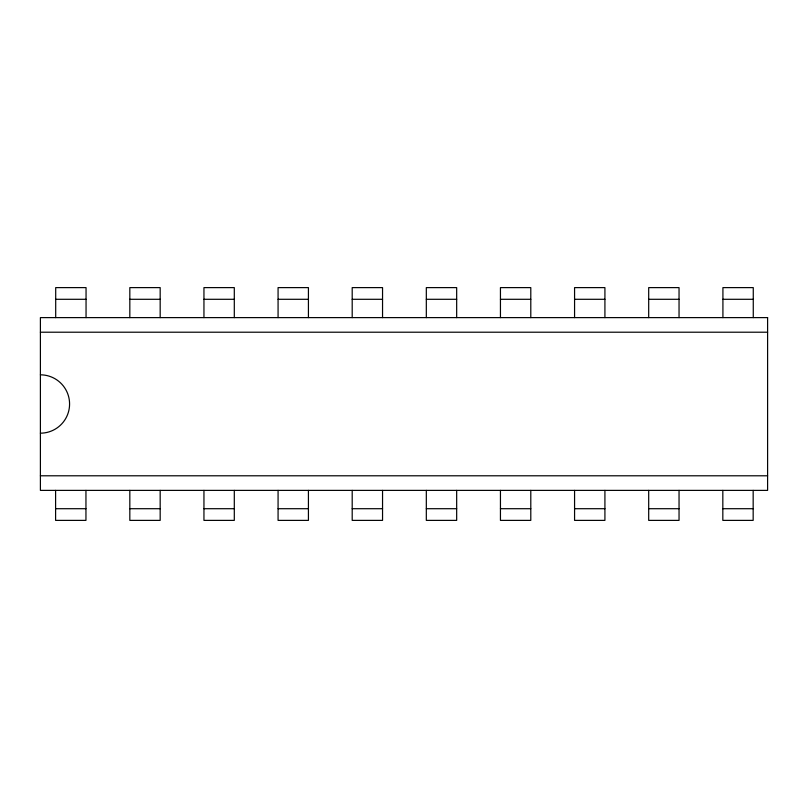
<?xml version="1.0" encoding="UTF-8"?>
<svg xmlns="http://www.w3.org/2000/svg" width="808" height="808" viewBox="0 0 808 808"><rect width="100%" height="100%" fill="white"/><g stroke="black" fill="none" stroke-linecap="round" stroke-linejoin="round"><path stroke-width="1.21" d="M55.701 299.293L86.052 299.293M129.825 299.293L160.176 299.293M203.949 299.293L234.3 299.293M278.073 299.293L308.424 299.293M352.197 299.293L382.548 299.293M426.321 299.293L456.671 299.293M500.445 299.293L530.795 299.293M574.569 299.293L604.919 299.293M648.693 299.293L679.043 299.293M722.918 299.293L753.268 299.293M40.4 332.209L767.6 332.209M40.4 475.791L767.6 475.791M55.6 508.707L85.951 508.707M129.825 508.707L160.176 508.707M203.949 508.707L234.3 508.707M278.073 508.707L308.424 508.707M352.197 508.707L382.548 508.707M426.321 508.707L456.671 508.707M500.445 508.707L530.795 508.707M574.569 508.707L604.919 508.707M648.693 508.707L679.043 508.707M722.827 508.707L753.167 508.707M753.268 317.615L753.268 287.618L722.918 287.618L722.918 317.615M753.167 490.385L753.167 520.382L722.827 520.382L722.827 490.385M679.043 317.615L679.043 287.618L648.693 287.618L648.693 317.615M679.043 490.385L679.043 520.382L648.693 520.382L648.693 490.385M604.919 317.615L604.919 287.618L574.569 287.618L574.569 317.615M604.919 490.385L604.919 520.382L574.569 520.382L574.569 490.385M530.795 317.615L530.795 287.618L500.445 287.618L500.445 317.615M530.795 490.385L530.795 520.382L500.445 520.382L500.445 490.385M456.671 317.615L456.671 287.618L426.321 287.618L426.321 317.615M456.671 490.385L456.671 520.382L426.321 520.382L426.321 490.385M382.548 317.615L382.548 287.618L352.197 287.618L352.197 317.615M382.548 490.385L382.548 520.382L352.197 520.382L352.197 490.385M308.424 317.615L308.424 287.618L278.073 287.618L278.073 317.615M308.424 490.385L308.424 520.382L278.073 520.382L278.073 490.385M234.3 317.615L234.3 287.618L203.949 287.618L203.949 317.615M234.3 490.385L234.3 520.382L203.949 520.382L203.949 490.385M160.176 317.615L160.176 287.618L129.825 287.618L129.825 317.615M160.176 490.385L160.176 520.382L129.825 520.382L129.825 490.385M86.052 317.615L86.052 287.618L55.701 287.618L55.701 317.615M85.951 490.385L85.951 520.382L55.6 520.382L55.6 490.385M40.4 374.821A29.179 29.179 0 0 1 69.579 404A29.179 29.179 0 0 1 40.4 433.179M767.6 317.615L40.4 317.615L40.4 490.385L767.6 490.385L767.6 317.615"/></g></svg>
